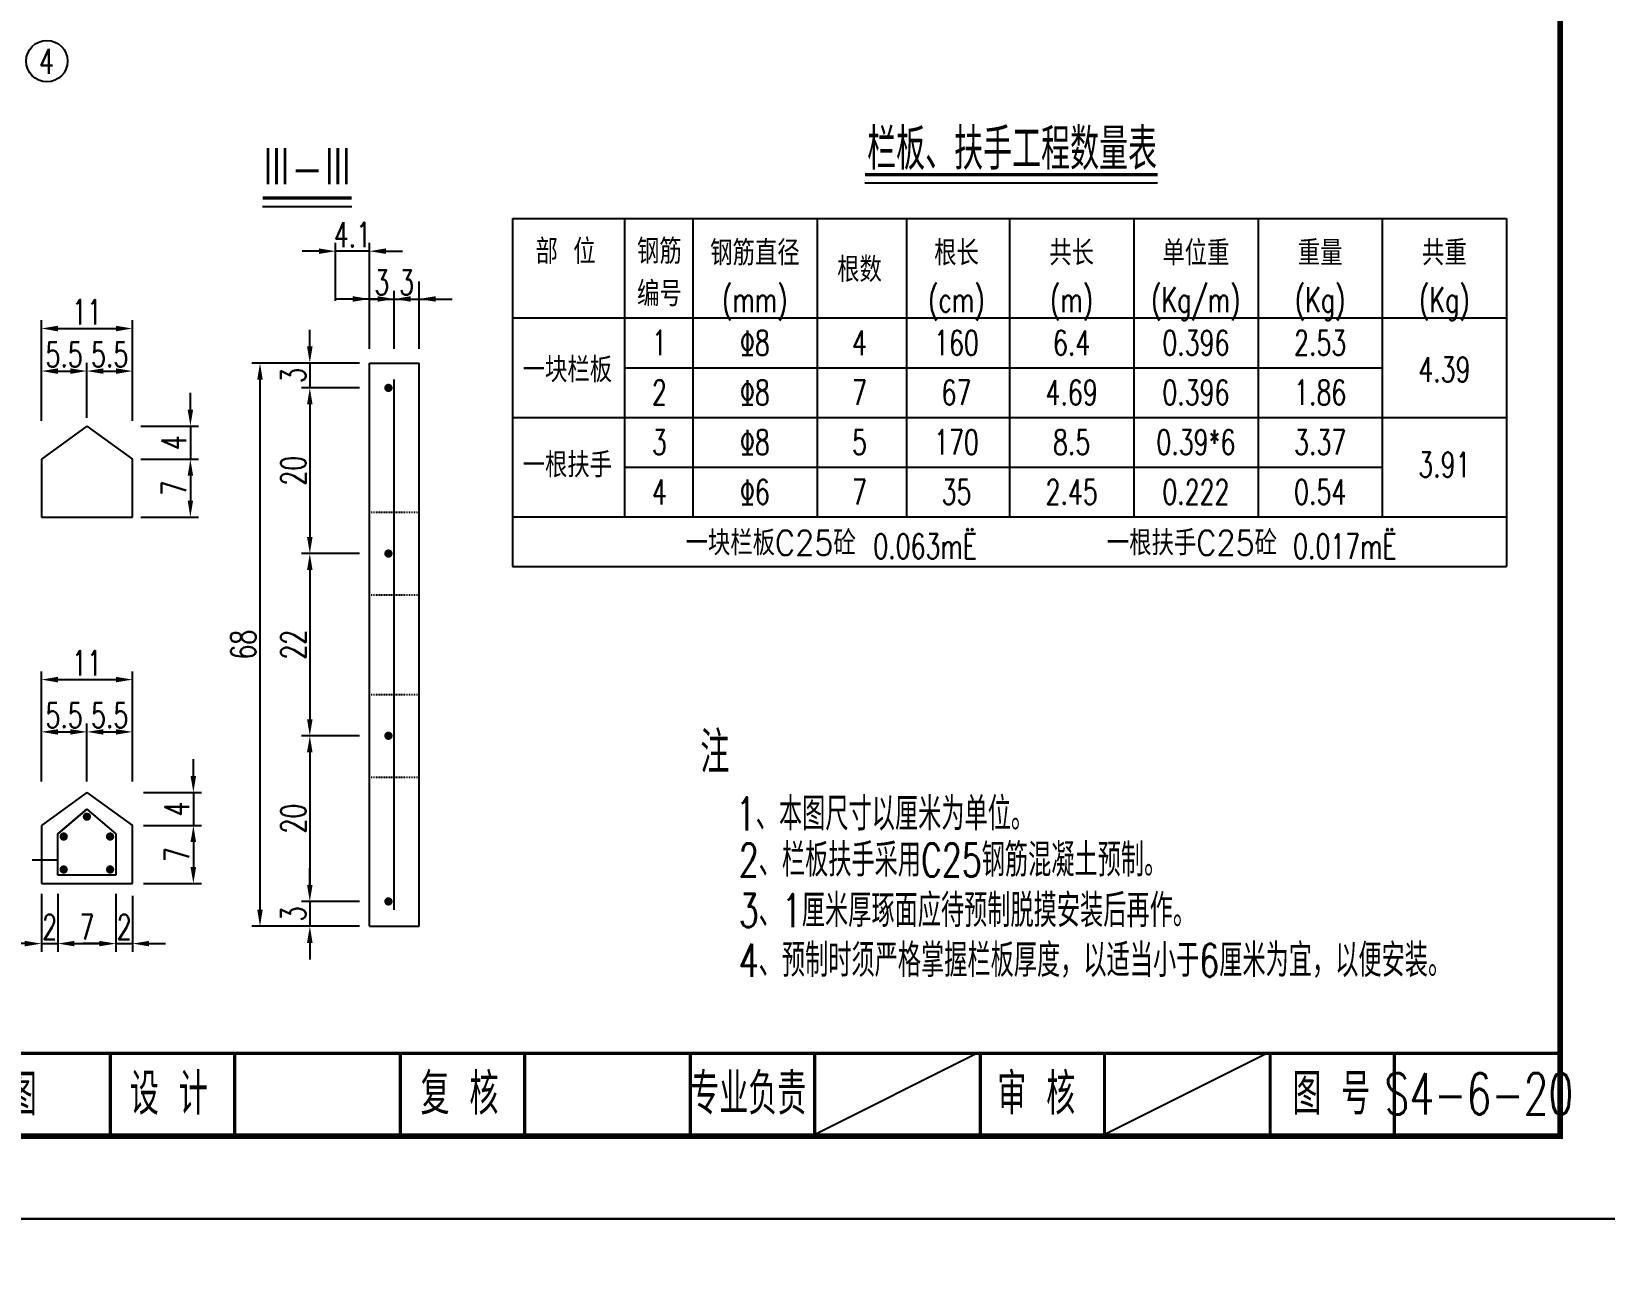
# Model space of a CAD drawing. Header units: millimetres. Extents: x -51 to 12129, y -1309 to -715.
# Drawn here: x 9415.2 to 9605.1, y -1017.2 to -868.3 of the extents above; entities that cross this region are included whole.
import ezdxf
from ezdxf.enums import TextEntityAlignment as Align

# ---------------------------------------------------------------- set-up
doc = ezdxf.new("R2010")
doc.units = ezdxf.units.MM
doc.header["$LTSCALE"] = 0.25
doc.linetypes.add('DASHED2', pattern=[0.375, 0.25, -0.125])
for name, color, linetype in [('10', 1, 'Continuous'), ('DIMENSION', 2, 'Continuous'), ('图框', 7, 'Continuous'), ('尺寸标注', 2, 'Continuous'), ('文字', 7, 'Continuous'), ('标注', 4, 'Continuous'), ('钢筋', 6, 'Continuous')]:
    doc.layers.add(name, color=color, linetype=linetype)
doc.styles.get("Standard").update_dxf_attribs({"font": 'simplex1.shx', "width": 0.7, "bigfont": 'hztxt.shx'})
doc.dimstyles.new('比例1：20', dxfattribs={"dimtxt": 3, "dimasz": 2, "dimexe": 1, "dimexo": 2, "dimgap": 0.5, "dimtad": 1, "dimlfac": 2, "dimzin": 13, "dimdsep": 46, "dimtxsty": 'Standard', "dimcen": -0.09, "dimclrd": 256, "dimclre": 256, "dimclrt": 7, "dimaunit": 1, "dimadec": 0, "dimazin": 0, "dimtfac": 0.0005, "dimtix": 1, "dimtmove": 2, "dimatfit": 3, "dimldrblk": 'DIM', "dimfxl": 0, "dimtolj": 1, "dimtzin": 13, "dimarcsym": 0})
doc.dimstyles.new('比例：1：10', dxfattribs={"dimscale": 0, "dimtxt": 3, "dimasz": 2, "dimexe": 1, "dimexo": 1, "dimgap": 0.5, "dimtad": 1, "dimdec": 1, "dimzin": 9, "dimdsep": 46, "dimtxsty": 'Standard', "dimcen": 0.5, "dimclrd": 256, "dimclre": 256, "dimclrt": 256, "dimadec": 1, "dimazin": 2, "dimtfac": 1, "dimtdec": 1, "dimtix": 1, "dimtmove": 2, "dimatfit": 3, "dimfxl": 0, "dimtolj": 1, "dimtzin": 0, "dimlwd": -1, "dimlwe": -1, "dimarcsym": 0})

# ---------------------------------------------------------------- blocks, each defined once
blk = doc.blocks.new('*D752')
at = {"layer": 'Defpoints', "color": 0}
for p in [(9421.91, -909.3), (9421.91, -915.94), (9416.41, -919.94)]:
    blk.add_point(p, dxfattribs=at)
at = {"layer": '标注'}
for p, q in [((9416.41, -915.3), (9416.41, -908.3)), ((9418.41, -909.3), (9419.91, -909.3)), ((9421.91, -914.94), (9421.91, -908.3))]:
    blk.add_line(p, q, dxfattribs=at)
for points in [[(9418.41, -908.97), (9418.41, -909.64), (9416.41, -909.3)], [(9419.91, -908.97), (9419.91, -909.64), (9421.91, -909.3)]]:
    blk.add_solid(points, dxfattribs=at)
at = {"layer": '标注', "insert": (9419.16, -907.3), "char_height": 3, "attachment_point": 5}
blk.add_mtext('\\A1;5.5', dxfattribs=at)
blk = doc.blocks.new('*D753')
at = {"layer": 'Defpoints', "color": 0}
for p in [(9427.41, -909.3), (9421.91, -915.94), (9427.41, -919.94)]:
    blk.add_point(p, dxfattribs=at)
at = {"layer": '标注'}
for p, q in [((9421.91, -914.94), (9421.91, -908.3)), ((9423.91, -909.3), (9425.41, -909.3)), ((9427.41, -915.3), (9427.41, -908.3))]:
    blk.add_line(p, q, dxfattribs=at)
for points in [[(9423.91, -908.97), (9423.91, -909.64), (9421.91, -909.3)], [(9425.41, -908.97), (9425.41, -909.64), (9427.41, -909.3)]]:
    blk.add_solid(points, dxfattribs=at)
at = {"layer": '标注', "insert": (9424.66, -907.3), "char_height": 3, "attachment_point": 5}
blk.add_mtext('\\A1;5.5', dxfattribs=at)
blk = doc.blocks.new('*D594')
at = {"layer": 'Defpoints', "color": 0}
for p in [(9427.41, -904.16), (9416.41, -919.94), (9427.41, -919.94)]:
    blk.add_point(p, dxfattribs=at)
at = {"layer": '标注'}
for p, q in [((9416.41, -910.16), (9416.41, -903.16)), ((9427.41, -910.16), (9427.41, -903.16)), ((9418.41, -904.16), (9425.41, -904.16))]:
    blk.add_line(p, q, dxfattribs=at)
for points in [[(9418.41, -903.83), (9418.41, -904.5), (9416.41, -904.16)], [(9425.41, -903.83), (9425.41, -904.5), (9427.41, -904.16)]]:
    blk.add_solid(points, dxfattribs=at)
at = {"layer": '标注', "insert": (9421.91, -902.16), "char_height": 3, "attachment_point": 5}
blk.add_mtext('\\A1;11', dxfattribs=at)
blk = doc.blocks.new('*D595')
at = {"layer": 'Defpoints', "color": 0}
for p in [(9421.91, -915.94), (9427.41, -919.94), (9434.4, -919.94)]:
    blk.add_point(p, dxfattribs=at)
at = {"layer": '标注'}
for p, q in [((9434.4, -913.94), (9434.4, -911.94)), ((9428.4, -915.94), (9435.4, -915.94)), ((9434.4, -915.94), (9434.4, -919.94)), ((9428.41, -919.94), (9435.4, -919.94)), ((9434.4, -921.94), (9434.4, -923.94))]:
    blk.add_line(p, q, dxfattribs=at)
for points in [[(9434.07, -913.94), (9434.73, -913.94), (9434.4, -915.94)], [(9434.07, -921.94), (9434.73, -921.94), (9434.4, -919.94)]]:
    blk.add_solid(points, dxfattribs=at)
at = {"layer": '标注', "insert": (9432.4, -917.94), "char_height": 3, "attachment_point": 5, "rotation": 90}
blk.add_mtext('\\A1;4', dxfattribs=at)
blk = doc.blocks.new('*D754')
at = {"layer": 'Defpoints', "color": 0}
for p in [(9427.41, -919.94), (9427.41, -926.94), (9434.4, -926.94)]:
    blk.add_point(p, dxfattribs=at)
at = {"layer": '标注'}
for p, q in [((9428.41, -919.94), (9435.4, -919.94)), ((9434.4, -921.94), (9434.4, -924.94)), ((9428.41, -926.94), (9435.4, -926.94))]:
    blk.add_line(p, q, dxfattribs=at)
for points in [[(9434.07, -921.94), (9434.73, -921.94), (9434.4, -919.94)], [(9434.07, -924.94), (9434.73, -924.94), (9434.4, -926.94)]]:
    blk.add_solid(points, dxfattribs=at)
at = {"layer": '标注', "insert": (9432.4, -923.44), "char_height": 3, "attachment_point": 5, "rotation": 90}
blk.add_mtext('\\A1;7', dxfattribs=at)
blk = doc.blocks.new('*D755')
at = {"layer": 'Defpoints', "color": 0}
for p in [(9459.01, -900.6), (9456.01, -908.33), (9459.01, -910.33)]:
    blk.add_point(p, dxfattribs=at)
at = {"layer": '标注'}
for p, q in [((9456.01, -906.6), (9456.01, -899.6)), ((9459.01, -906.6), (9459.01, -899.6)), ((9454.01, -900.6), (9452.01, -900.6)), ((9456.01, -900.6), (9459.01, -900.6)), ((9461.01, -900.6), (9463.01, -900.6))]:
    blk.add_line(p, q, dxfattribs=at)
for points in [[(9454.01, -900.26), (9454.01, -900.93), (9456.01, -900.6)], [(9461.01, -900.26), (9461.01, -900.93), (9459.01, -900.6)]]:
    blk.add_solid(points, dxfattribs=at)
at = {"layer": '标注', "insert": (9457.51, -898.6), "char_height": 3, "attachment_point": 5}
blk.add_mtext('\\A1;3', dxfattribs=at)
blk = doc.blocks.new('*D756')
at = {"layer": 'Defpoints', "color": 0}
for p in [(9462.01, -900.6), (9459.01, -910.33), (9462.01, -1013.02)]:
    blk.add_point(p, dxfattribs=at)
at = {"layer": '标注'}
for p, q in [((9459.01, -906.6), (9459.01, -899.6)), ((9462.01, -906.6), (9462.01, -899.6)), ((9457.01, -900.6), (9455.01, -900.6)), ((9459.01, -900.6), (9462.01, -900.6)), ((9464.01, -900.6), (9466.01, -900.6))]:
    blk.add_line(p, q, dxfattribs=at)
for points in [[(9457.01, -900.26), (9457.01, -900.93), (9459.01, -900.6)], [(9464.01, -900.26), (9464.01, -900.93), (9462.01, -900.6)]]:
    blk.add_solid(points, dxfattribs=at)
at = {"layer": '标注', "insert": (9460.51, -898.6), "char_height": 3, "attachment_point": 5}
blk.add_mtext('\\A1;3', dxfattribs=at)
blk = doc.blocks.new('*D757')
at = {"layer": 'Defpoints', "color": 0}
for p in [(9451.91, -894.83), (9451.91, -909), (9456.01, -909)]:
    blk.add_point(p, dxfattribs=at)
at = {"layer": '标注'}
for p, q in [((9451.91, -900.83), (9451.91, -893.83)), ((9456.01, -900.83), (9456.01, -893.83)), ((9449.91, -894.83), (9447.91, -894.83)), ((9456.01, -894.83), (9451.91, -894.83)), ((9458.01, -894.83), (9460.01, -894.83))]:
    blk.add_line(p, q, dxfattribs=at)
for points in [[(9449.91, -894.49), (9449.91, -895.16), (9451.91, -894.83)], [(9458.01, -894.49), (9458.01, -895.16), (9456.01, -894.83)]]:
    blk.add_solid(points, dxfattribs=at)
at = {"layer": '标注', "insert": (9453.96, -892.83), "char_height": 3, "attachment_point": 5}
blk.add_mtext('\\A1;4.1', dxfattribs=at)
blk = doc.blocks.new('*D758')
at = {"layer": 'Defpoints', "color": 0}
for p in [(9456.01, -908.33), (9448.82, -911.33), (9458.31, -911.33)]:
    blk.add_point(p, dxfattribs=at)
at = {"layer": '标注'}
for p, q in [((9448.82, -906.33), (9448.82, -904.33)), ((9454.82, -908.33), (9447.82, -908.33)), ((9448.82, -908.33), (9448.82, -911.33)), ((9454.82, -911.33), (9447.82, -911.33)), ((9448.82, -913.33), (9448.82, -915.33))]:
    blk.add_line(p, q, dxfattribs=at)
for points in [[(9448.48, -906.33), (9449.15, -906.33), (9448.82, -908.33)], [(9448.48, -913.33), (9449.15, -913.33), (9448.82, -911.33)]]:
    blk.add_solid(points, dxfattribs=at)
at = {"layer": '标注', "insert": (9446.82, -909.83), "char_height": 3, "attachment_point": 5, "rotation": 90}
blk.add_mtext('\\A1;3', dxfattribs=at)
blk = doc.blocks.new('*D759')
at = {"layer": 'Defpoints', "color": 0}
for p in [(9458.31, -911.33), (9448.82, -931.33), (9458.31, -931.33)]:
    blk.add_point(p, dxfattribs=at)
at = {"layer": '标注'}
for p, q in [((9454.82, -911.33), (9447.82, -911.33)), ((9448.82, -913.33), (9448.82, -929.33)), ((9454.82, -931.33), (9447.82, -931.33))]:
    blk.add_line(p, q, dxfattribs=at)
for points in [[(9448.48, -913.33), (9449.15, -913.33), (9448.82, -911.33)], [(9448.48, -929.33), (9449.15, -929.33), (9448.82, -931.33)]]:
    blk.add_solid(points, dxfattribs=at)
at = {"layer": '标注', "insert": (9446.82, -921.33), "char_height": 3, "attachment_point": 5, "rotation": 90}
blk.add_mtext('\\A1;20', dxfattribs=at)
blk = doc.blocks.new('*D760')
at = {"layer": 'Defpoints', "color": 0}
for p in [(9458.31, -931.33), (9448.82, -953.33), (9458.31, -953.33)]:
    blk.add_point(p, dxfattribs=at)
at = {"layer": '标注'}
for p, q in [((9454.82, -931.33), (9447.82, -931.33)), ((9448.82, -933.33), (9448.82, -951.33)), ((9454.82, -953.33), (9447.82, -953.33))]:
    blk.add_line(p, q, dxfattribs=at)
for points in [[(9448.48, -933.33), (9449.15, -933.33), (9448.82, -931.33)], [(9448.48, -951.33), (9449.15, -951.33), (9448.82, -953.33)]]:
    blk.add_solid(points, dxfattribs=at)
at = {"layer": '标注', "insert": (9446.82, -942.33), "char_height": 3, "attachment_point": 5, "rotation": 90}
blk.add_mtext('\\A1;22', dxfattribs=at)
blk = doc.blocks.new('*D761')
at = {"layer": 'Defpoints', "color": 0}
for p in [(9458.31, -953.33), (9448.82, -973.33), (9458.31, -973.33)]:
    blk.add_point(p, dxfattribs=at)
at = {"layer": '标注'}
for p, q in [((9454.82, -953.33), (9447.82, -953.33)), ((9448.82, -955.33), (9448.82, -971.33)), ((9454.82, -973.33), (9447.82, -973.33))]:
    blk.add_line(p, q, dxfattribs=at)
for points in [[(9448.48, -955.33), (9449.15, -955.33), (9448.82, -953.33)], [(9448.48, -971.33), (9449.15, -971.33), (9448.82, -973.33)]]:
    blk.add_solid(points, dxfattribs=at)
at = {"layer": '标注', "insert": (9446.82, -963.33), "char_height": 3, "attachment_point": 5, "rotation": 90}
blk.add_mtext('\\A1;20', dxfattribs=at)
blk = doc.blocks.new('*D762')
at = {"layer": 'Defpoints', "color": 0}
for p in [(9458.31, -973.33), (9448.82, -976.33), (9458.42, -976.33)]:
    blk.add_point(p, dxfattribs=at)
at = {"layer": '标注'}
for p, q in [((9448.82, -971.33), (9448.82, -969.33)), ((9454.82, -973.33), (9447.82, -973.33)), ((9448.82, -973.33), (9448.82, -976.33)), ((9454.82, -976.33), (9447.82, -976.33)), ((9448.82, -978.33), (9448.82, -980.33))]:
    blk.add_line(p, q, dxfattribs=at)
for points in [[(9448.48, -971.33), (9449.15, -971.33), (9448.82, -973.33)], [(9448.48, -978.33), (9449.15, -978.33), (9448.82, -976.33)]]:
    blk.add_solid(points, dxfattribs=at)
at = {"layer": '标注', "insert": (9446.82, -974.83), "char_height": 3, "attachment_point": 5, "rotation": 90}
blk.add_mtext('\\A1;3', dxfattribs=at)
blk = doc.blocks.new('*D763')
at = {"layer": 'Defpoints', "color": 0}
for p in [(9421.91, -952.86), (9421.91, -960.17), (9416.41, -964.17)]:
    blk.add_point(p, dxfattribs=at)
at = {"layer": '标注'}
for p, q in [((9416.41, -958.86), (9416.41, -951.86)), ((9418.41, -952.86), (9419.91, -952.86)), ((9421.91, -958.86), (9421.91, -951.86))]:
    blk.add_line(p, q, dxfattribs=at)
for points in [[(9418.41, -952.53), (9418.41, -953.19), (9416.41, -952.86)], [(9419.91, -952.53), (9419.91, -953.19), (9421.91, -952.86)]]:
    blk.add_solid(points, dxfattribs=at)
at = {"layer": '标注', "insert": (9419.16, -950.86), "char_height": 3, "attachment_point": 5}
blk.add_mtext('\\A1;5.5', dxfattribs=at)
blk = doc.blocks.new('*D764')
at = {"layer": 'Defpoints', "color": 0}
for p in [(9427.41, -952.86), (9421.91, -960.17), (9427.41, -964.17)]:
    blk.add_point(p, dxfattribs=at)
at = {"layer": '标注'}
for p, q in [((9421.91, -958.86), (9421.91, -951.86)), ((9423.91, -952.86), (9425.41, -952.86)), ((9427.41, -958.86), (9427.41, -951.86))]:
    blk.add_line(p, q, dxfattribs=at)
for points in [[(9423.91, -952.53), (9423.91, -953.19), (9421.91, -952.86)], [(9425.41, -952.53), (9425.41, -953.19), (9427.41, -952.86)]]:
    blk.add_solid(points, dxfattribs=at)
at = {"layer": '标注', "insert": (9424.66, -950.86), "char_height": 3, "attachment_point": 5}
blk.add_mtext('\\A1;5.5', dxfattribs=at)
blk = doc.blocks.new('*D596')
at = {"layer": 'Defpoints', "color": 0}
for p in [(9427.41, -946.55), (9416.41, -964.17), (9427.41, -964.17)]:
    blk.add_point(p, dxfattribs=at)
at = {"layer": '标注'}
for p, q in [((9416.41, -952.55), (9416.41, -945.55)), ((9427.41, -952.55), (9427.41, -945.55)), ((9418.41, -946.55), (9425.41, -946.55))]:
    blk.add_line(p, q, dxfattribs=at)
for points in [[(9418.41, -946.21), (9418.41, -946.88), (9416.41, -946.55)], [(9425.41, -946.21), (9425.41, -946.88), (9427.41, -946.55)]]:
    blk.add_solid(points, dxfattribs=at)
at = {"layer": '标注', "insert": (9421.91, -944.55), "char_height": 3, "attachment_point": 5}
blk.add_mtext('\\A1;11', dxfattribs=at)
blk = doc.blocks.new('*D597')
at = {"layer": 'Defpoints', "color": 0}
for p in [(9421.91, -960.17), (9427.41, -964.17), (9434.76, -964.17)]:
    blk.add_point(p, dxfattribs=at)
at = {"layer": '标注'}
for p, q in [((9434.76, -958.17), (9434.76, -956.17)), ((9428.76, -960.17), (9435.76, -960.17)), ((9434.76, -960.17), (9434.76, -964.17)), ((9428.76, -964.17), (9435.76, -964.17)), ((9434.76, -966.17), (9434.76, -968.17))]:
    blk.add_line(p, q, dxfattribs=at)
for points in [[(9434.42, -958.17), (9435.09, -958.17), (9434.76, -960.17)], [(9434.42, -966.17), (9435.09, -966.17), (9434.76, -964.17)]]:
    blk.add_solid(points, dxfattribs=at)
at = {"layer": '标注', "insert": (9432.76, -962.17), "char_height": 3, "attachment_point": 5, "rotation": 90}
blk.add_mtext('\\A1;4', dxfattribs=at)
blk = doc.blocks.new('*D765')
at = {"layer": 'Defpoints', "color": 0}
for p in [(9427.41, -964.17), (9427.41, -971.17), (9434.76, -971.17)]:
    blk.add_point(p, dxfattribs=at)
at = {"layer": '标注'}
for p, q in [((9428.76, -964.17), (9435.76, -964.17)), ((9434.76, -966.17), (9434.76, -969.17)), ((9428.76, -971.17), (9435.76, -971.17))]:
    blk.add_line(p, q, dxfattribs=at)
for points in [[(9434.42, -966.17), (9435.09, -966.17), (9434.76, -964.17)], [(9434.42, -969.17), (9435.09, -969.17), (9434.76, -971.17)]]:
    blk.add_solid(points, dxfattribs=at)
at = {"layer": '标注', "insert": (9432.76, -967.67), "char_height": 3, "attachment_point": 5, "rotation": 90}
blk.add_mtext('\\A1;7', dxfattribs=at)
blk = doc.blocks.new('*D766')
at = {"layer": 'Defpoints', "color": 0}
for p in [(9416.41, -969.42), (9418.41, -969.42), (9418.41, -978.42)]:
    blk.add_point(p, dxfattribs=at)
at = {"layer": '标注'}
for p, q in [((9416.41, -972.42), (9416.41, -979.42)), ((9418.41, -972.42), (9418.41, -979.42)), ((9414.41, -978.42), (9412.41, -978.42)), ((9416.41, -978.42), (9418.41, -978.42)), ((9420.41, -978.42), (9422.41, -978.42))]:
    blk.add_line(p, q, dxfattribs=at)
for points in [[(9414.41, -978.09), (9414.41, -978.75), (9416.41, -978.42)], [(9420.41, -978.09), (9420.41, -978.75), (9418.41, -978.42)]]:
    blk.add_solid(points, dxfattribs=at)
at = {"layer": '标注', "insert": (9417.41, -976.42), "char_height": 3, "attachment_point": 5}
blk.add_mtext('\\A1;2', dxfattribs=at)
blk = doc.blocks.new('*D767')
at = {"layer": 'Defpoints', "color": 0}
for p in [(9418.41, -969.42), (9425.41, -971.17), (9425.41, -978.42)]:
    blk.add_point(p, dxfattribs=at)
at = {"layer": '标注'}
for p, q in [((9418.41, -972.42), (9418.41, -979.42)), ((9425.41, -972.42), (9425.41, -979.42)), ((9420.41, -978.42), (9423.41, -978.42))]:
    blk.add_line(p, q, dxfattribs=at)
for points in [[(9420.41, -978.09), (9420.41, -978.75), (9418.41, -978.42)], [(9423.41, -978.09), (9423.41, -978.75), (9425.41, -978.42)]]:
    blk.add_solid(points, dxfattribs=at)
at = {"layer": '标注', "insert": (9421.91, -976.42), "char_height": 3, "attachment_point": 5}
blk.add_mtext('\\A1;7', dxfattribs=at)
blk = doc.blocks.new('*D768')
at = {"layer": 'Defpoints', "color": 0}
for p in [(9425.41, -969.42), (9427.41, -971.66), (9427.41, -978.42)]:
    blk.add_point(p, dxfattribs=at)
at = {"layer": '标注'}
for p, q in [((9425.41, -972.42), (9425.41, -979.42)), ((9427.41, -972.66), (9427.41, -979.42)), ((9423.41, -978.42), (9421.41, -978.42)), ((9425.41, -978.42), (9427.41, -978.42)), ((9429.41, -978.42), (9431.41, -978.42))]:
    blk.add_line(p, q, dxfattribs=at)
for points in [[(9423.41, -978.09), (9423.41, -978.75), (9425.41, -978.42)], [(9429.41, -978.09), (9429.41, -978.75), (9427.41, -978.42)]]:
    blk.add_solid(points, dxfattribs=at)
at = {"layer": '标注', "insert": (9426.41, -976.42), "char_height": 3, "attachment_point": 5}
blk.add_mtext('\\A1;2', dxfattribs=at)
blk = doc.blocks.new('*D581')
at = {"layer": 'Defpoints', "color": 0}
for p in [(9456.01, -908.33), (9442.8, -976.33), (9456.01, -976.33)]:
    blk.add_point(p, dxfattribs=at)
at = {"layer": '标注'}
for p, q in [((9448.8, -908.33), (9441.8, -908.33)), ((9442.8, -910.33), (9442.8, -974.33)), ((9448.8, -976.33), (9441.8, -976.33))]:
    blk.add_line(p, q, dxfattribs=at)
for points in [[(9442.47, -910.33), (9443.13, -910.33), (9442.8, -908.33)], [(9442.47, -974.33), (9443.13, -974.33), (9442.8, -976.33)]]:
    blk.add_solid(points, dxfattribs=at)
at = {"layer": '标注', "insert": (9440.8, -942.33), "char_height": 3, "attachment_point": 5, "rotation": 90}
blk.add_mtext('\\A1;68', dxfattribs=at)
blk = doc.blocks.new('*D2304')
at = {"layer": 'Defpoints', "color": 0}
for p in [(9666.75, -901.23), (9021.24, -902.27), (9656.97, -902.27)]:
    blk.add_point(p, dxfattribs=at)
at = {"layer": '标注', "lineweight": -2}
for p, q in [((9656.97, -899.23), (9656.97, -897.23)), ((9662.97, -901.23), (9655.97, -901.23)), ((9656.97, -901.23), (9656.97, -902.27)), ((9650.97, -902.27), (9657.97, -902.27)), ((9656.97, -904.27), (9656.97, -906.27))]:
    blk.add_line(p, q, dxfattribs=at)
at = {"layer": '标注'}
for points in [[(9656.64, -899.23), (9657.3, -899.23), (9656.97, -901.23)], [(9656.64, -904.27), (9657.3, -904.27), (9656.97, -902.27)]]:
    blk.add_solid(points, dxfattribs=at)
at = {"layer": '标注', "color": 7, "insert": (9654.97, -901.75), "char_height": 3, "attachment_point": 5, "rotation": 90}
blk.add_mtext('\\A1;4', dxfattribs=at)
blk = doc.blocks.new('DIM')
blk.add_lwpolyline([(-1, -0.1, 0.2, 0, 0), (0, 0, 0, 0, 0)], format="xyseb")
blk = doc.blocks.new('123')
at = {"layer": '图框', "color": 2}
blk.add_lwpolyline([(369.33, -1011.65), (369.33, -714.65), (-50.67, -714.65), (-50.67, -1011.65)], close=True, dxfattribs=at)

msp = doc.modelspace()

# ---------------------------------------------------------------- linework, layer by layer
for p, q in [((9515.83222, -886.59238), (9551.17046, -886.59238)), ((9456.0084, -905.82297), (9456.0084, -898.48972)), ((9462.0084, -905.82297), (9462.0084, -898.48972)), ((9459.0084, -905.82297), (9459.0084, -902.87957)), ((9509.33091, -1001.65472), (9529.33091, -991.65472)), ((9544.33091, -1001.65472), (9564.33091, -991.65472))]:
    msp.add_line(p, q)
at = {"color": 7, "linetype": 'DASHED2'}
for p, q in [((9456.0084, -926.32882), (9462.0084, -926.32882)), ((9456.0084, -936.32882), (9462.0084, -936.32882)), ((9456.0084, -948.32882), (9462.0084, -948.32882)), ((9456.0084, -958.32882), (9462.0084, -958.32882))]:
    msp.add_line(p, q, dxfattribs=at)
at = {"color": 1}
msp.add_line((9473.28826, -932.88917), (9593.28826, -932.88917), dxfattribs=at)
at = {"const_width": 0.7}
msp.add_lwpolyline([(9599.75412, -724.65471), (9219.75412, -724.65471), (9219.75412, -1001.65471), (9599.75412, -1001.65471)], close=True, dxfattribs=at)
at = {"const_width": 0.4}
for points in [[(9515.83222, -885.59238), (9551.17046, -885.59238)], [(9219.75412, -991.65471), (9599.75412, -991.65471)], [(9494.75412, -1001.65471), (9494.75412, -991.65471)], [(9509.75412, -1001.65471), (9509.75412, -991.65471)], [(9529.75412, -1001.65471), (9529.75412, -991.65471)], [(9544.75412, -1001.65471), (9544.75412, -991.65471)], [(9564.75412, -1001.65471), (9564.75412, -991.65471)], [(9579.75412, -1001.65471), (9579.75412, -991.65471)]]:
    msp.add_lwpolyline(points, dxfattribs=at)
at = {"color": 1}
for points in [[(9473.28826, -890.88917), (9473.28826, -932.88917)], [(9473.28826, -890.88917), (9593.28826, -890.88917)], [(9593.28826, -890.88917), (9593.28826, -932.88917)], [(9473.28826, -932.88917), (9593.28826, -932.88917)]]:
    msp.add_lwpolyline(points, dxfattribs=at)
at = {"layer": '10', "color": 7, "linetype": 'Continuous'}
for p, q in [((9456.0084, -908.32882), (9462.0084, -908.32882)), ((9456.0084, -976.32882), (9456.0084, -908.32882)), ((9462.0084, -976.32882), (9462.0084, -908.32882)), ((9456.0084, -976.32882), (9462.0084, -976.32882))]:
    msp.add_line(p, q, dxfattribs=at)
at = {"layer": '10', "linetype": 'Continuous'}
for centre in [(9458.3084, -911.32882), (9458.3084, -931.32882), (9458.3084, -953.32882), (9421.90712, -963.09376), (9421.90712, -963.09376), (9419.10712, -965.49376), (9419.10712, -965.49376), (9424.70712, -965.49376), (9424.70712, -965.49376), (9419.10712, -969.47181), (9419.10712, -969.47181), (9424.70712, -969.47181), (9424.70712, -969.47181), (9458.3084, -973.32882)]:
    msp.add_circle(centre, 0.3, dxfattribs=at)
at = {"layer": 'DIMENSION', "color": 7, "linetype": 'Continuous'}
for p, q in [((9421.90712, -915.9447), (9416.40712, -919.9447)), ((9421.90712, -915.9447), (9427.40712, -919.9447)), ((9416.40712, -919.9447), (9416.40712, -926.9447)), ((9427.40712, -926.9447), (9427.40712, -919.9447)), ((9416.40712, -926.9447), (9427.40712, -926.9447)), ((9421.90712, -960.17181), (9416.40712, -964.17181)), ((9421.90712, -960.17181), (9427.40712, -964.17181)), ((9416.40712, -964.17181), (9416.40712, -971.17181)), ((9427.40712, -971.17181), (9427.40712, -964.17181)), ((9416.40712, -971.17181), (9427.40712, -971.17181))]:
    msp.add_line(p, q, dxfattribs=at)
at = {"layer": '图框', "const_width": 0.4}
for points in [[(9424.75412, -1001.65471), (9424.75412, -991.65471)], [(9439.75412, -1001.65471), (9439.75412, -991.65471)], [(9459.75412, -1001.65471), (9459.75412, -991.65471)], [(9474.75412, -1001.65471), (9474.75412, -991.65471)], [(9494.75412, -1001.65471), (9494.75412, -991.65471)]]:
    msp.add_lwpolyline(points, dxfattribs=at)
at = {"layer": '尺寸标注'}
for p, q in [((9416.40712, -913.4447), (9416.40712, -907.01829)), ((9427.40712, -913.4447), (9427.40712, -907.01829))]:
    msp.add_line(p, q, dxfattribs=at)
at = {"layer": '文字'}
for p, q in [((9443.11109, -889.42358), (9453.89014, -889.42358)), ((9486.81432, -890.88917), (9486.81432, -926.88917)), ((9495.0513, -890.88917), (9495.0513, -926.88917)), ((9510.0513, -890.88917), (9510.0513, -926.88917)), ((9520.84725, -890.88917), (9520.84725, -926.88917)), ((9533.28826, -890.88917), (9533.28826, -926.88917)), ((9548.28826, -890.88917), (9548.28826, -926.88917)), ((9563.28826, -890.88917), (9563.28826, -926.88917)), ((9578.28826, -890.88917), (9578.28826, -926.88917)), ((9473.28826, -902.88917), (9593.28826, -902.88917)), ((9486.81432, -908.88917), (9578.28826, -908.88917)), ((9473.28826, -914.88917), (9593.28826, -914.88917)), ((9486.81432, -914.88917), (9578.28826, -914.88917)), ((9486.81432, -920.88917), (9578.28826, -920.88917)), ((9473.28826, -926.88917), (9593.28826, -926.88917)), ((9473.28826, -926.88917), (9593.28826, -926.88917)), ((9486.81432, -926.88917), (9578.28826, -926.88917))]:
    msp.add_line(p, q, dxfattribs=at)
at = {"layer": '文字', "const_width": 0.4}
msp.add_lwpolyline([(9443.11109, -888.42358), (9453.89014, -888.42358)], dxfattribs=at)
at = {"layer": '文字'}
msp.add_circle((9417.07229, -871.88499), 2.5, dxfattribs=at)
at = {"layer": '标注'}
msp.add_line((9418.40712, -968.35031), (9415.3129, -968.35031), dxfattribs=at)
at = {"layer": '钢筋'}
for p, q in [((9459.0084, -974.32882), (9459.0084, -910.32882)), ((9418.40712, -965.17181), (9421.90712, -962.17181)), ((9421.90712, -962.17181), (9418.40712, -965.17181)), ((9421.90712, -962.17181), (9425.40712, -965.17181)), ((9418.40712, -970.17181), (9418.40712, -965.17181)), ((9425.40712, -965.17181), (9425.40712, -970.17181)), ((9425.40712, -970.17181), (9418.40712, -970.17181))]:
    msp.add_line(p, q, dxfattribs=at)
at = {"layer": '钢筋', "const_width": 0.5}
for points in [[(9458.0584, -911.32882, 1), (9458.5584, -911.32882, 1)], [(9458.0584, -931.32882, 1), (9458.5584, -931.32882, 1)], [(9458.0584, -953.32882, 1), (9458.5584, -953.32882, 1)], [(9421.65712, -963.09376, 1), (9422.15712, -963.09376, 1)], [(9418.85712, -965.49376, 1), (9419.35712, -965.49376, 1)], [(9424.45712, -965.49376, 1), (9424.95712, -965.49376, 1)], [(9418.85712, -969.47181, 1), (9419.35712, -969.47181, 1)], [(9424.45712, -969.47181, 1), (9424.95712, -969.47181, 1)], [(9458.0584, -973.32882, 1), (9458.5584, -973.32882, 1)]]:
    msp.add_lwpolyline(points, format="xyb", close=True, dxfattribs=at)

# ---------------------------------------------------------------- block references
at = {"layer": '标注'}
for p in [(9240, 0), (9240, -297)]:
    msp.add_blockref('123', p, dxfattribs=at)

# ---------------------------------------------------------------- texts
at = {"width": 0.7}
msp.add_text('栏板、扶手工程数量表', height=5, dxfattribs=at).set_placement((9533.59781, -882.25119), align=Align.MIDDLE)
for s, height, p in [('注', 5, (9495.96335, -957.83019)), ('1、本图尺寸以厘米为单位。', 4, (9500.25444, -964.75863)), ('2、栏板扶手采用C25钢筋混凝土预制。', 4, (9500.60502, -970.32979)), ('3、1厘米厚琢面应待预制脱摸安装后再作。', 4, (9500.60502, -976.42905)), ('4、预制时须严格掌握栏板厚度，以适当小于6厘米为宜，以便安装。', 4, (9500.60502, -982.44002))]:
    msp.add_text(s, height=height, dxfattribs=at).set_placement(p)
for s, p in [('专业负责', (9501.74435, -996.56012)), ('审 核', (9536.51815, -996.56012)), ('图 号', (9572.13732, -996.56012)), ('S4-6-20', (9589.95697, -996.56013))]:
    msp.add_text(s, height=5, dxfattribs=at).set_placement(p, align=Align.MIDDLE_CENTER)
at = {"layer": '图框', "width": 0.7}
for s, p in [('K0+343.4小桥  栏杆设计图', (9389.4355, -996.65471)), ('设 计', (9431.79879, -996.56012)), ('复 核', (9466.8936, -996.56012))]:
    msp.add_text(s, height=5, dxfattribs=at).set_placement(p, align=Align.MIDDLE_CENTER)
at = {"layer": '文字', "width": 0.7}
for s, height, p in [('4', 3, (9417.02559, -871.90897)), ('Ⅲ-Ⅲ', 5, (9448.49703, -884.75344))]:
    msp.add_text(s, height=height, dxfattribs=at).set_placement(p, align=Align.MIDDLE_CENTER)
at = {"layer": '文字'}
for s, width, p in [('部 位', 0.9, (9479.69156, -894.69775)), ('钢筋', 0.9, (9491.0242, -894.69775)), ('钢筋直径', 0.9, (9502.5513, -894.88917)), ('根长', 0.9, (9526.88497, -894.88917)), ('共长', 0.9, (9540.78826, -894.88917)), ('单位重', 0.9, (9555.78826, -894.88917)), ('重量', 0.9, (9570.78826, -894.88917)), ('共重', 0.9, (9585.78826, -894.88917)), ('根数', 0.9, (9515.17509, -896.88917)), ('编号', 0.9, (9491.0242, -899.81106)), ('(mm)', 0.7, (9502.5513, -900.88917)), ('(cm)', 0.7, (9526.88497, -900.88917)), ('(m)', 0.7, (9540.78826, -900.88917)), ('(Kg/m)', 0.7, (9555.78826, -900.88917)), ('(Kg)', 0.7, (9570.78826, -900.88917)), ('(Kg)', 0.7, (9585.78826, -900.88917)), ('1', 0.7, (9491.0242, -905.88917)), ('%%1318', 0.7, (9502.5513, -905.88917)), ('4', 0.7, (9515.17509, -905.88917)), ('160', 0.7, (9526.88497, -905.88917)), ('6.4', 0.7, (9540.78826, -905.88917)), ('0.396', 0.7, (9555.78826, -905.88917)), ('2.53', 0.7, (9570.78826, -905.88917)), ('一块栏板', 0.9, (9479.9066, -908.99563)), ('4.39', 0.7, (9585.78826, -909.10509)), ('2', 0.7, (9491.0242, -911.88917)), ('%%1318', 0.7, (9502.5513, -911.88917)), ('7', 0.7, (9515.17509, -911.88917)), ('67', 0.7, (9526.88497, -911.88917)), ('4.69', 0.7, (9540.78826, -911.88917)), ('0.396', 0.7, (9555.78826, -911.88917)), ('1.86', 0.7, (9570.78826, -911.88917)), ('3', 0.7, (9491.0242, -917.88917)), ('%%1318', 0.7, (9502.5513, -917.88917)), ('5', 0.7, (9515.17509, -917.88917)), ('170', 0.7, (9526.88497, -917.88917)), ('8.5', 0.7, (9540.78826, -917.88917)), ('0.39*6', 0.7, (9555.78826, -917.88917)), ('3.37', 0.7, (9570.78826, -917.88917)), ('一根扶手', 0.9, (9479.9066, -920.48816)), ('3.91', 0.7, (9585.78826, -920.61006)), ('4', 0.7, (9491.0242, -923.88917)), ('%%1316', 0.7, (9502.5513, -923.88917)), ('7', 0.7, (9515.17509, -923.88917)), ('35', 0.7, (9526.88497, -923.88917)), ('2.45', 0.7, (9540.78826, -923.88917)), ('0.222', 0.7, (9555.78826, -923.88917)), ('0.54', 0.7, (9570.78826, -923.88917)), ('一块栏板C25砼', 0.9, (9504.45701, -929.88917)), ('0.063m%%203', 0.7, (9523.10291, -930.13459)), ('一根扶手C25砼', 0.9, (9555.30973, -929.88917)), ('0.017m%%203', 0.7, (9573.77285, -930.13459))]:
    msp.add_text(s, height=3, dxfattribs=dict(at, width=width)).set_placement(p, align=Align.MIDDLE)

# ---------------------------------------------------------------- dimensions: what is measured, and where the dimension line sits
at = {"layer": '标注'}
for base, p1, p2, picture, middle in [((9451.91377, -894.8277), (9456.0084, -909.00287), (9451.91377, -909.00287), '*D757', (9453.96109, -892.8277)), ((9459.0084, -900.59715), (9456.0084, -908.32882), (9459.0084, -910.32882), '*D755', (9457.5084, -898.59715)), ((9462.0084, -900.59715), (9459.0084, -910.32882), (9462.0084, -1013.02485), '*D756', (9460.5084, -898.59715)), ((9427.40712, -904.16227), (9416.40712, -919.9447), (9427.40712, -919.9447), '*D594', (9421.90712, -902.16227)), ((9421.90712, -909.30186), (9416.40712, -919.9447), (9421.90712, -915.9447), '*D752', (9419.15712, -907.30186)), ((9427.40712, -909.30186), (9421.90712, -915.9447), (9427.40712, -919.9447), '*D753', (9424.65712, -907.30186)), ((9427.40712, -946.54646), (9416.40712, -964.17181), (9427.40712, -964.17181), '*D596', (9421.90712, -944.54646)), ((9421.90712, -952.86148), (9416.40712, -964.17181), (9421.90712, -960.17181), '*D763', (9419.15712, -950.86148)), ((9427.40712, -952.86148), (9421.90712, -960.17181), (9427.40712, -964.17181), '*D764', (9424.65712, -950.86148)), ((9418.40712, -978.41921), (9416.40712, -969.41875), (9418.40712, -969.41875), '*D766', (9417.40712, -976.41921)), ((9425.40712, -978.41921), (9418.40712, -969.41875), (9425.40712, -971.17181), '*D767', (9421.90712, -976.41921)), ((9427.40712, -978.41921), (9425.40712, -969.41875), (9427.40712, -971.65722), '*D768', (9426.40712, -976.41921))]:
    dim = msp.add_linear_dim(base=base, p1=p1, p2=p2, dimstyle='比例：1：10', override={"dimscale": 1}, dxfattribs=at)
    dim.commit()
    dim.dimension.update_dxf_attribs({"geometry": picture, "text_midpoint": middle})
dim = msp.add_linear_dim(base=(9656.96964, -902.26536), p1=(9666.75138, -901.22589), p2=(9021.2433, -902.26536), angle=90, text='4', dimstyle='比例1：20', dxfattribs=at)
dim.commit()
dim.dimension.update_dxf_attribs({"geometry": '*D2304', "text_midpoint": (9654.96964, -901.74563)})
for base, p1, p2, picture, middle in [((9448.81502, -911.32882), (9456.0084, -908.32882), (9458.3084, -911.32882), '*D758', (9446.81502, -909.82882)), ((9442.79836, -976.32882), (9456.0084, -908.32882), (9456.0084, -976.32882), '*D581', (9440.79836, -942.32882)), ((9448.81502, -931.32882), (9458.3084, -911.32882), (9458.3084, -931.32882), '*D759', (9446.81502, -921.32882)), ((9434.39909, -919.9447), (9421.90712, -915.9447), (9427.40712, -919.9447), '*D595', (9432.39909, -917.9447)), ((9434.39909, -926.9447), (9427.40712, -919.9447), (9427.40712, -926.9447), '*D754', (9432.39909, -923.4447)), ((9448.81502, -953.32882), (9458.3084, -931.32882), (9458.3084, -953.32882), '*D760', (9446.81502, -942.32882)), ((9448.81502, -973.32882), (9458.3084, -953.32882), (9458.3084, -973.32882), '*D761', (9446.81502, -963.32882)), ((9434.75714, -964.17181), (9421.90712, -960.17181), (9427.40712, -964.17181), '*D597', (9432.75714, -962.17181)), ((9434.75714, -971.17181), (9427.40712, -964.17181), (9427.40712, -971.17181), '*D765', (9432.75714, -967.67181)), ((9448.81502, -976.32882), (9458.3084, -973.32882), (9458.41623, -976.32882), '*D762', (9446.81502, -974.82882))]:
    dim = msp.add_linear_dim(base=base, p1=p1, p2=p2, angle=90, dimstyle='比例：1：10', override={"dimscale": 1}, dxfattribs=at)
    dim.commit()
    dim.dimension.update_dxf_attribs({"geometry": picture, "text_midpoint": middle})

doc.saveas('drawing.dxf')
